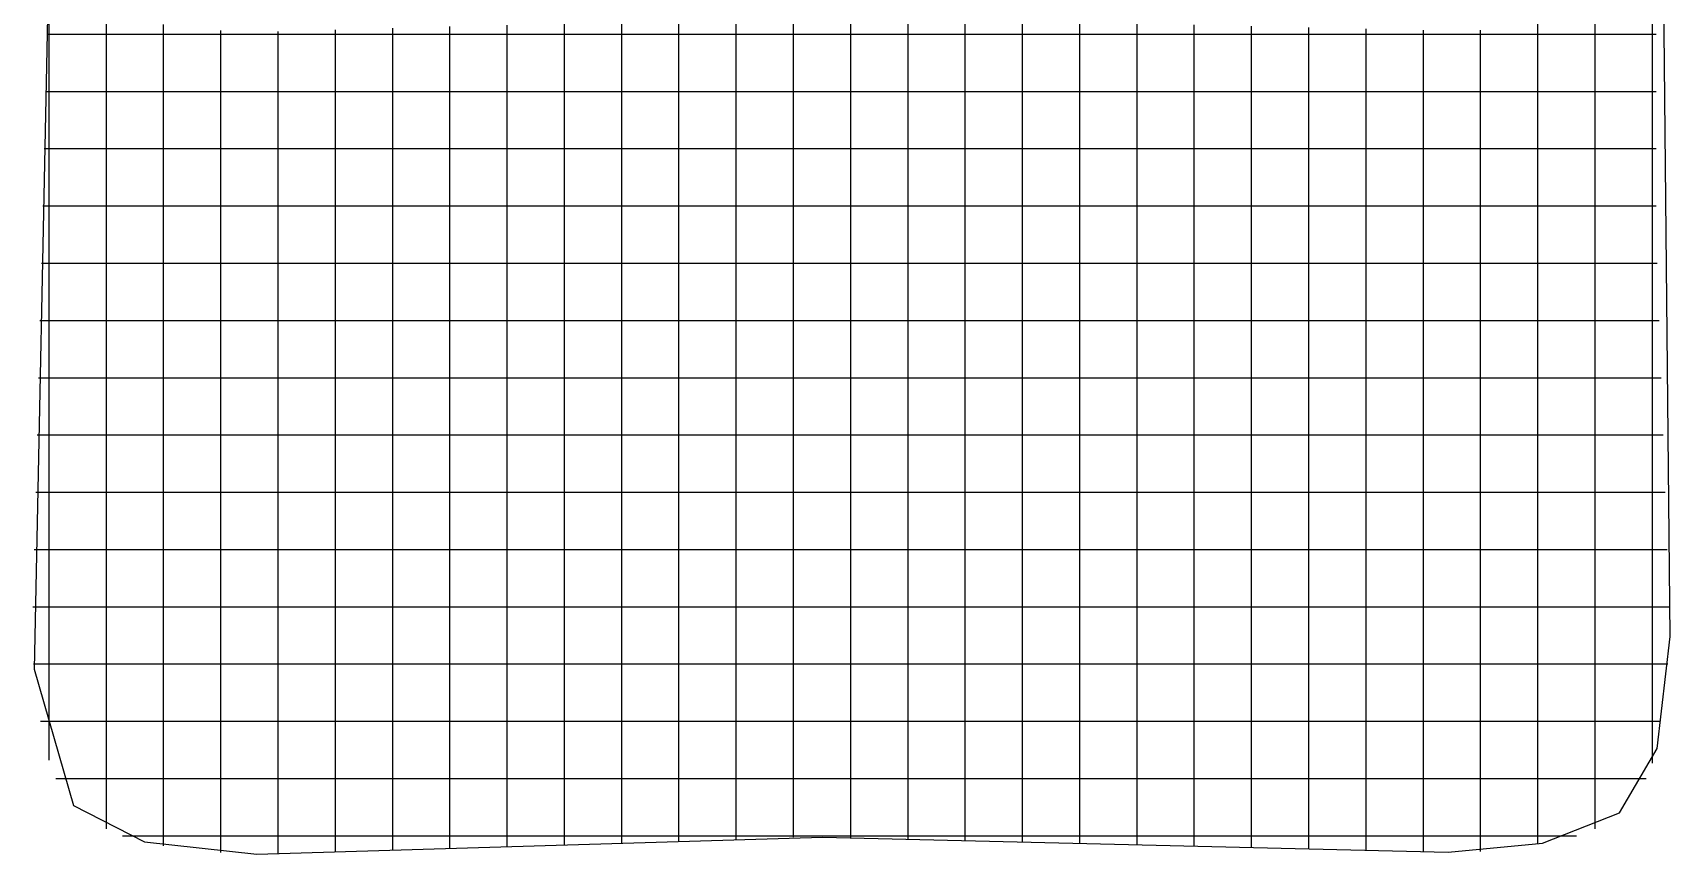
# Model space of a CAD drawing. Extents: x 0.4 to 14.7, y 0.4 to 14.8.
# Drawn here: x 0.45 to 14.75, y 0.43 to 7.6 of the extents above; entities that cross this region are included whole.
import ezdxf

# ---------------------------------------------------------------- set-up
doc = ezdxf.new("R2010")
doc.units = 0

msp = doc.modelspace()

# ---------------------------------------------------------------- linework, layer by layer
for p, q in [((14.748524, 2.331371), (14.624342, 14.634893)), ((14.748524, 2.331371), (14.624342, 14.634893)), ((0.592849, 7.023919), (0.592849, 8.441661)), ((14.592849, 6.954077), (14.592849, 8.372765)), ((0.581678, 7.884326), (0.461838, 2.047147)), ((0.581678, 7.884326), (0.461838, 2.047147)), ((1.092849, 6.3914), (1.092849, 7.809142)), ((6.592849, 6.310326), (6.592849, 7.729013)), ((7.092849, 6.325503), (7.092849, 7.743245)), ((7.592849, 6.321777), (7.592849, 7.739519)), ((8.092849, 6.310435), (8.092849, 7.728177)), ((14.092849, 6.396939), (14.092849, 7.814681)), ((0.576, 7.592238), (0.592452, 7.592238)), ((0.576, 7.592238), (0.592452, 7.592238)), ((0.592452, 7.592238), (1.679387, 7.592238)), ((1.592849, 6.258345), (1.592849, 7.676087)), ((1.679387, 7.592238), (1.7617, 7.592238)), ((1.7617, 7.592238), (2.045248, 7.592238)), ((2.045248, 7.592238), (2.061645, 7.592238)), ((2.061645, 7.592238), (3.479387, 7.592238)), ((2.092849, 6.206158), (2.092849, 7.624845)), ((2.592849, 6.197597), (2.592849, 7.615339)), ((3.092849, 6.211732), (3.092849, 7.629474)), ((3.479387, 7.592238), (3.5617, 7.592238)), ((3.5617, 7.592238), (3.845248, 7.592238)), ((3.592849, 6.225923), (3.592849, 7.643665)), ((3.845248, 7.592238), (3.861645, 7.592238)), ((3.861645, 7.592238), (5.279387, 7.592238)), ((4.092849, 6.239113), (4.092849, 7.6578)), ((4.592849, 6.253303), (4.592849, 7.671045)), ((5.092849, 6.267494), (5.092849, 7.685235)), ((5.279387, 7.592238), (5.3617, 7.592238)), ((5.3617, 7.592238), (5.645248, 7.592238)), ((5.592849, 6.281629), (5.592849, 7.699371)), ((5.645248, 7.592238), (5.661645, 7.592238)), ((5.661645, 7.592238), (7.079387, 7.592238)), ((6.092849, 6.296094), (6.092849, 7.713835)), ((7.079387, 7.592238), (7.1617, 7.592238)), ((7.1617, 7.592238), (7.445248, 7.592238)), ((7.445248, 7.592238), (7.461645, 7.592238)), ((7.461645, 7.592238), (8.879387, 7.592238)), ((8.592849, 6.299148), (8.592849, 7.71689)), ((8.879387, 7.592238), (8.9617, 7.592238)), ((8.9617, 7.592238), (9.245248, 7.592238)), ((9.092849, 6.287861), (9.092849, 7.705603)), ((9.245248, 7.592238), (9.261645, 7.592238)), ((9.261645, 7.592238), (10.679387, 7.592238)), ((9.592849, 6.276519), (9.592849, 7.694261)), ((10.092849, 6.265232), (10.092849, 7.682974)), ((10.592849, 6.253945), (10.592849, 7.671687)), ((10.679387, 7.592238), (10.7617, 7.592238)), ((10.7617, 7.592238), (11.045248, 7.592238)), ((11.045248, 7.592238), (11.061645, 7.592238)), ((11.061645, 7.592238), (12.479387, 7.592238)), ((11.092849, 6.242658), (11.092849, 7.6604)), ((11.592849, 6.231316), (11.592849, 7.649058)), ((12.092849, 6.220029), (12.092849, 7.637771)), ((12.479387, 7.592238), (12.5617, 7.592238)), ((12.5617, 7.592238), (12.845248, 7.592238)), ((12.592849, 6.208742), (12.592849, 7.626484)), ((12.845248, 7.592238), (12.861645, 7.592238)), ((12.861645, 7.592238), (14.279387, 7.592238)), ((13.092849, 6.208797), (13.092849, 7.626539)), ((13.592849, 6.273068), (13.592849, 7.69081)), ((14.279387, 7.592238), (14.342452, 7.592238)), ((14.342452, 7.592238), (14.626, 7.592238)), ((0.564, 7.092238), (0.580452, 7.092238)), ((0.564, 7.092238), (0.580452, 7.092238)), ((0.580452, 7.092238), (1.678729, 7.092238)), ((0.592849, 6.941661), (0.592849, 7.023919)), ((1.678729, 7.092238), (1.760987, 7.092238)), ((1.760987, 7.092238), (2.044535, 7.092238)), ((2.044535, 7.092238), (2.060987, 7.092238)), ((2.060987, 7.092238), (3.478729, 7.092238)), ((3.478729, 7.092238), (3.560987, 7.092238)), ((3.560987, 7.092238), (3.844535, 7.092238)), ((3.844535, 7.092238), (3.860987, 7.092238)), ((3.860987, 7.092238), (5.278729, 7.092238)), ((5.278729, 7.092238), (5.360987, 7.092238)), ((5.360987, 7.092238), (5.644535, 7.092238)), ((5.644535, 7.092238), (5.660987, 7.092238)), ((5.660987, 7.092238), (7.078729, 7.092238)), ((7.078729, 7.092238), (7.160987, 7.092238)), ((7.160987, 7.092238), (7.444535, 7.092238)), ((7.444535, 7.092238), (7.460987, 7.092238)), ((7.460987, 7.092238), (8.878729, 7.092238)), ((8.878729, 7.092238), (8.960987, 7.092238)), ((8.960987, 7.092238), (9.244535, 7.092238)), ((9.244535, 7.092238), (9.260987, 7.092238)), ((9.260987, 7.092238), (10.678729, 7.092238)), ((10.678729, 7.092238), (10.760987, 7.092238)), ((10.760987, 7.092238), (11.044535, 7.092238)), ((11.044535, 7.092238), (11.060987, 7.092238)), ((11.060987, 7.092238), (12.478729, 7.092238)), ((12.478729, 7.092238), (12.560987, 7.092238)), ((12.560987, 7.092238), (12.844535, 7.092238)), ((12.844535, 7.092238), (12.860987, 7.092238)), ((12.860987, 7.092238), (14.278729, 7.092238)), ((14.278729, 7.092238), (14.342452, 7.092238)), ((14.342452, 7.092238), (14.626, 7.092238)), ((0.592849, 6.658113), (0.592849, 6.941661)), ((14.592849, 6.937626), (14.592849, 6.954077)), ((14.592849, 6.655023), (14.592849, 6.937626)), ((0.551, 6.592238), (0.567452, 6.592238)), ((0.551, 6.592238), (0.567452, 6.592238)), ((0.567452, 6.592238), (1.678016, 6.592238)), ((0.592849, 6.641661), (0.592849, 6.658113)), ((0.592849, 5.223919), (0.592849, 6.641661)), ((1.678016, 6.592238), (1.760274, 6.592238)), ((1.760274, 6.592238), (2.043823, 6.592238)), ((2.043823, 6.592238), (2.060274, 6.592238)), ((2.060274, 6.592238), (3.478016, 6.592238)), ((3.478016, 6.592238), (3.560274, 6.592238)), ((3.560274, 6.592238), (3.843823, 6.592238)), ((3.843823, 6.592238), (3.860274, 6.592238)), ((3.860274, 6.592238), (5.278016, 6.592238)), ((5.278016, 6.592238), (5.360274, 6.592238)), ((5.360274, 6.592238), (5.643823, 6.592238)), ((5.643823, 6.592238), (5.660274, 6.592238)), ((5.660274, 6.592238), (7.078016, 6.592238)), ((7.078016, 6.592238), (7.160274, 6.592238)), ((7.160274, 6.592238), (7.443823, 6.592238)), ((7.443823, 6.592238), (7.460274, 6.592238)), ((7.460274, 6.592238), (8.878016, 6.592238)), ((8.878016, 6.592238), (8.960274, 6.592238)), ((8.960274, 6.592238), (9.243823, 6.592238)), ((9.243823, 6.592238), (9.260274, 6.592238)), ((9.260274, 6.592238), (10.678016, 6.592238)), ((10.678016, 6.592238), (10.760274, 6.592238)), ((10.760274, 6.592238), (11.043823, 6.592238)), ((11.043823, 6.592238), (11.060274, 6.592238)), ((11.060274, 6.592238), (12.478016, 6.592238)), ((12.478016, 6.592238), (12.560274, 6.592238)), ((12.560274, 6.592238), (12.843823, 6.592238)), ((12.843823, 6.592238), (12.860274, 6.592238)), ((12.860274, 6.592238), (14.278016, 6.592238)), ((14.278016, 6.592238), (14.342452, 6.592238)), ((14.342452, 6.592238), (14.626, 6.592238)), ((14.592849, 6.572765), (14.592849, 6.655023)), ((14.592849, 5.154077), (14.592849, 6.572765)), ((1.092849, 6.309142), (1.092849, 6.3914)), ((1.092849, 6.025594), (1.092849, 6.309142)), ((6.092849, 6.213835), (6.092849, 6.296094)), ((6.592849, 6.228068), (6.592849, 6.310326)), ((7.092849, 6.243245), (7.092849, 6.325503)), ((7.592849, 6.239465), (7.592849, 6.321777)), ((8.092849, 6.228177), (8.092849, 6.310435)), ((8.592849, 6.21689), (8.592849, 6.299148)), ((14.092849, 6.314681), (14.092849, 6.396939)), ((14.092849, 6.031132), (14.092849, 6.314681)), ((1.592849, 6.176087), (1.592849, 6.258345)), ((1.592849, 5.892539), (1.592849, 6.176087)), ((2.092849, 6.1239), (2.092849, 6.206158)), ((2.592849, 6.115284), (2.592849, 6.197597)), ((3.092849, 6.129474), (3.092849, 6.211732)), ((3.592849, 6.143665), (3.592849, 6.225923)), ((4.092849, 6.156855), (4.092849, 6.239113)), ((4.092849, 5.874252), (4.092849, 6.156855)), ((4.592849, 6.171045), (4.592849, 6.253303)), ((4.592849, 5.887497), (4.592849, 6.171045)), ((5.092849, 6.185235), (5.092849, 6.267494)), ((5.092849, 5.901687), (5.092849, 6.185235)), ((5.592849, 6.199371), (5.592849, 6.281629)), ((5.592849, 5.915823), (5.592849, 6.199371)), ((6.092849, 5.930287), (6.092849, 6.213835)), ((6.592849, 5.945465), (6.592849, 6.228068)), ((7.092849, 5.959697), (7.092849, 6.243245)), ((7.592849, 5.955916), (7.592849, 6.239465)), ((8.092849, 5.944629), (8.092849, 6.228177)), ((8.592849, 5.933342), (8.592849, 6.21689)), ((9.092849, 6.205603), (9.092849, 6.287861)), ((9.092849, 5.922055), (9.092849, 6.205603)), ((9.592849, 6.194261), (9.592849, 6.276519)), ((9.592849, 5.910713), (9.592849, 6.194261)), ((10.092849, 6.182974), (10.092849, 6.265232)), ((10.092849, 5.899426), (10.092849, 6.182974)), ((10.592849, 6.171687), (10.592849, 6.253945)), ((10.592849, 5.888139), (10.592849, 6.171687)), ((11.092849, 6.160345), (11.092849, 6.242658)), ((11.092849, 5.876797), (11.092849, 6.160345)), ((11.592849, 6.149058), (11.592849, 6.231316)), ((11.592849, 5.86551), (11.592849, 6.149058)), ((12.092849, 6.137771), (12.092849, 6.220029)), ((12.592849, 6.126484), (12.592849, 6.208742)), ((13.092849, 6.126484), (13.092849, 6.208797)), ((13.592849, 6.19081), (13.592849, 6.273068)), ((13.592849, 5.907261), (13.592849, 6.19081)), ((0.539, 6.092238), (0.555452, 6.092238)), ((0.539, 6.092238), (0.555452, 6.092238)), ((0.555452, 6.092238), (1.677358, 6.092238)), ((1.092849, 6.009142), (1.092849, 6.025594)), ((1.092849, 4.5914), (1.092849, 6.009142)), ((1.677358, 6.092238), (1.759616, 6.092238)), ((1.759616, 6.092238), (2.043165, 6.092238)), ((2.043165, 6.092238), (2.059616, 6.092238)), ((2.059616, 6.092238), (3.477358, 6.092238)), ((2.092849, 5.841297), (2.092849, 6.1239)), ((2.592849, 5.831735), (2.592849, 6.115284)), ((3.092849, 5.845926), (3.092849, 6.129474)), ((3.477358, 6.092238), (3.559616, 6.092238)), ((3.559616, 6.092238), (3.843165, 6.092238)), ((3.592849, 5.860116), (3.592849, 6.143665)), ((3.843165, 6.092238), (3.859616, 6.092238)), ((3.859616, 6.092238), (5.277358, 6.092238)), ((5.277358, 6.092238), (5.359616, 6.092238)), ((5.359616, 6.092238), (5.643165, 6.092238)), ((5.643165, 6.092238), (5.659616, 6.092238)), ((5.659616, 6.092238), (7.077358, 6.092238)), ((7.077358, 6.092238), (7.159616, 6.092238)), ((7.159616, 6.092238), (7.443165, 6.092238)), ((7.443165, 6.092238), (7.459616, 6.092238)), ((7.459616, 6.092238), (8.877358, 6.092238)), ((8.877358, 6.092238), (8.959616, 6.092238)), ((8.959616, 6.092238), (9.243165, 6.092238)), ((9.243165, 6.092238), (9.259616, 6.092238)), ((9.259616, 6.092238), (10.677358, 6.092238)), ((10.677358, 6.092238), (10.759616, 6.092238)), ((10.759616, 6.092238), (11.043165, 6.092238)), ((11.043165, 6.092238), (11.059616, 6.092238)), ((11.059616, 6.092238), (12.477358, 6.092238)), ((12.092849, 5.854223), (12.092849, 6.137771)), ((12.477358, 6.092238), (12.559616, 6.092238)), ((12.559616, 6.092238), (12.843165, 6.092238)), ((12.592849, 5.842935), (12.592849, 6.126484)), ((12.843165, 6.092238), (12.859616, 6.092238)), ((12.859616, 6.092238), (14.277358, 6.092238)), ((13.092849, 5.842935), (13.092849, 6.126484)), ((14.092849, 6.014681), (14.092849, 6.031132)), ((14.092849, 4.596939), (14.092849, 6.014681)), ((14.277358, 6.092238), (14.342452, 6.092238)), ((14.342452, 6.092238), (14.626, 6.092238)), ((1.592849, 5.876087), (1.592849, 5.892539)), ((1.592849, 4.458345), (1.592849, 5.876087)), ((4.092849, 5.8578), (4.092849, 5.874252)), ((4.592849, 5.871045), (4.592849, 5.887497)), ((4.592849, 4.453303), (4.592849, 5.871045)), ((5.092849, 5.885235), (5.092849, 5.901687)), ((5.092849, 4.467494), (5.092849, 5.885235)), ((5.592849, 5.899371), (5.592849, 5.915823)), ((5.592849, 4.481629), (5.592849, 5.899371)), ((6.092849, 5.913835), (6.092849, 5.930287)), ((6.092849, 4.496094), (6.092849, 5.913835)), ((6.592849, 5.929013), (6.592849, 5.945465)), ((6.592849, 4.510326), (6.592849, 5.929013)), ((7.092849, 5.943245), (7.092849, 5.959697)), ((7.092849, 4.525503), (7.092849, 5.943245)), ((7.592849, 5.939519), (7.592849, 5.955916)), ((7.592849, 4.521777), (7.592849, 5.939519)), ((8.092849, 5.928177), (8.092849, 5.944629)), ((8.092849, 4.510435), (8.092849, 5.928177)), ((8.592849, 5.91689), (8.592849, 5.933342)), ((8.592849, 4.499148), (8.592849, 5.91689)), ((9.092849, 5.905603), (9.092849, 5.922055)), ((9.092849, 4.487861), (9.092849, 5.905603)), ((9.592849, 5.894261), (9.592849, 5.910713)), ((9.592849, 4.476519), (9.592849, 5.894261)), ((10.092849, 5.882974), (10.092849, 5.899426)), ((10.092849, 4.465232), (10.092849, 5.882974)), ((10.592849, 5.871687), (10.592849, 5.888139)), ((10.592849, 4.453945), (10.592849, 5.871687)), ((11.092849, 5.8604), (11.092849, 5.876797)), ((11.592849, 5.849058), (11.592849, 5.86551)), ((13.592849, 5.89081), (13.592849, 5.907261)), ((13.592849, 4.473068), (13.592849, 5.89081)), ((2.092849, 5.824845), (2.092849, 5.841297)), ((2.092849, 4.406158), (2.092849, 5.824845)), ((2.592849, 5.815339), (2.592849, 5.831735)), ((2.592849, 4.397597), (2.592849, 5.815339)), ((3.092849, 5.829474), (3.092849, 5.845926)), ((3.092849, 4.411732), (3.092849, 5.829474)), ((3.592849, 5.843665), (3.592849, 5.860116)), ((3.592849, 4.425923), (3.592849, 5.843665)), ((4.092849, 4.439113), (4.092849, 5.8578)), ((11.092849, 4.442658), (11.092849, 5.8604)), ((11.592849, 4.431316), (11.592849, 5.849058)), ((12.092849, 5.837771), (12.092849, 5.854223)), ((12.092849, 4.420029), (12.092849, 5.837771)), ((12.592849, 5.826484), (12.592849, 5.842935)), ((12.592849, 4.408742), (12.592849, 5.826484)), ((13.092849, 5.826539), (13.092849, 5.842935)), ((13.092849, 4.408797), (13.092849, 5.826539)), ((0.526, 5.592238), (0.542452, 5.592238)), ((0.526, 5.592238), (0.542452, 5.592238)), ((0.542452, 5.592238), (1.684206, 5.592238)), ((1.684206, 5.592238), (1.766465, 5.592238)), ((1.766465, 5.592238), (2.050013, 5.592238)), ((2.050013, 5.592238), (2.066465, 5.592238)), ((2.066465, 5.592238), (3.484206, 5.592238)), ((3.484206, 5.592238), (3.566465, 5.592238)), ((3.566465, 5.592238), (3.850013, 5.592238)), ((3.850013, 5.592238), (3.866465, 5.592238)), ((3.866465, 5.592238), (5.284206, 5.592238)), ((5.284206, 5.592238), (5.366465, 5.592238)), ((5.366465, 5.592238), (5.650013, 5.592238)), ((5.650013, 5.592238), (5.666465, 5.592238)), ((5.666465, 5.592238), (7.084206, 5.592238)), ((7.084206, 5.592238), (7.166465, 5.592238)), ((7.166465, 5.592238), (7.450013, 5.592238)), ((7.450013, 5.592238), (7.466465, 5.592238)), ((7.466465, 5.592238), (8.884206, 5.592238)), ((8.884206, 5.592238), (8.966465, 5.592238)), ((8.966465, 5.592238), (9.250013, 5.592238)), ((9.250013, 5.592238), (9.266465, 5.592238)), ((9.266465, 5.592238), (10.684206, 5.592238)), ((10.684206, 5.592238), (10.766465, 5.592238)), ((10.766465, 5.592238), (11.050013, 5.592238)), ((11.050013, 5.592238), (11.066465, 5.592238)), ((11.066465, 5.592238), (12.484206, 5.592238)), ((12.484206, 5.592238), (12.566465, 5.592238)), ((12.566465, 5.592238), (12.850013, 5.592238)), ((12.850013, 5.592238), (12.866465, 5.592238)), ((12.866465, 5.592238), (14.284206, 5.592238)), ((14.284206, 5.592238), (14.350452, 5.592238)), ((14.350452, 5.592238), (14.634, 5.592238)), ((0.592849, 5.141661), (0.592849, 5.223919)), ((14.592849, 5.137626), (14.592849, 5.154077)), ((0.513, 5.092238), (0.529452, 5.092238)), ((0.513, 5.092238), (0.529452, 5.092238)), ((0.529452, 5.092238), (1.699561, 5.092238)), ((0.592849, 4.858113), (0.592849, 5.141661)), ((1.699561, 5.092238), (1.781874, 5.092238)), ((1.781874, 5.092238), (2.065423, 5.092238)), ((2.065423, 5.092238), (2.081819, 5.092238)), ((2.081819, 5.092238), (3.499561, 5.092238)), ((3.499561, 5.092238), (3.581874, 5.092238)), ((3.581874, 5.092238), (3.865423, 5.092238)), ((3.865423, 5.092238), (3.881819, 5.092238)), ((3.881819, 5.092238), (5.299561, 5.092238)), ((5.299561, 5.092238), (5.381874, 5.092238)), ((5.381874, 5.092238), (5.665423, 5.092238)), ((5.665423, 5.092238), (5.681819, 5.092238)), ((5.681819, 5.092238), (7.099561, 5.092238)), ((7.099561, 5.092238), (7.181874, 5.092238)), ((7.181874, 5.092238), (7.465423, 5.092238)), ((7.465423, 5.092238), (7.481819, 5.092238)), ((7.481819, 5.092238), (8.899561, 5.092238)), ((8.899561, 5.092238), (8.981874, 5.092238)), ((8.981874, 5.092238), (9.265423, 5.092238)), ((9.265423, 5.092238), (9.281819, 5.092238)), ((9.281819, 5.092238), (10.699561, 5.092238)), ((10.699561, 5.092238), (10.781874, 5.092238)), ((10.781874, 5.092238), (11.065423, 5.092238)), ((11.065423, 5.092238), (11.081819, 5.092238)), ((11.081819, 5.092238), (12.499561, 5.092238)), ((12.499561, 5.092238), (12.581874, 5.092238)), ((12.581874, 5.092238), (12.865423, 5.092238)), ((12.865423, 5.092238), (12.881819, 5.092238)), ((12.881819, 5.092238), (14.299561, 5.092238)), ((14.299561, 5.092238), (14.367452, 5.092238)), ((14.367452, 5.092238), (14.651, 5.092238)), ((14.592849, 4.855023), (14.592849, 5.137626)), ((0.592849, 4.841661), (0.592849, 4.858113)), ((0.592849, 3.423919), (0.592849, 4.841661)), ((14.592849, 4.772765), (14.592849, 4.855023)), ((14.592849, 3.354077), (14.592849, 4.772765)), ((0.501, 4.592238), (0.517452, 4.592238)), ((0.501, 4.592238), (0.517452, 4.592238)), ((0.517452, 4.592238), (1.715916, 4.592238)), ((1.092849, 4.509142), (1.092849, 4.5914)), ((1.715916, 4.592238), (1.798174, 4.592238)), ((1.798174, 4.592238), (2.081723, 4.592238)), ((2.081723, 4.592238), (2.098174, 4.592238)), ((2.098174, 4.592238), (3.515916, 4.592238)), ((3.515916, 4.592238), (3.598174, 4.592238)), ((3.598174, 4.592238), (3.881723, 4.592238)), ((3.881723, 4.592238), (3.898174, 4.592238)), ((3.898174, 4.592238), (5.315916, 4.592238)), ((5.315916, 4.592238), (5.398174, 4.592238)), ((5.398174, 4.592238), (5.681723, 4.592238)), ((5.681723, 4.592238), (5.698174, 4.592238)), ((5.698174, 4.592238), (7.115916, 4.592238)), ((7.115916, 4.592238), (7.198174, 4.592238)), ((7.198174, 4.592238), (7.481723, 4.592238)), ((7.481723, 4.592238), (7.498174, 4.592238)), ((7.498174, 4.592238), (8.915916, 4.592238)), ((8.915916, 4.592238), (8.998174, 4.592238)), ((8.998174, 4.592238), (9.281723, 4.592238)), ((9.281723, 4.592238), (9.298174, 4.592238)), ((9.298174, 4.592238), (10.715916, 4.592238)), ((10.715916, 4.592238), (10.798174, 4.592238)), ((10.798174, 4.592238), (11.081723, 4.592238)), ((11.081723, 4.592238), (11.098174, 4.592238)), ((11.098174, 4.592238), (12.515916, 4.592238)), ((12.515916, 4.592238), (12.598174, 4.592238)), ((12.598174, 4.592238), (12.881723, 4.592238)), ((12.881723, 4.592238), (12.898174, 4.592238)), ((12.898174, 4.592238), (14.315916, 4.592238)), ((14.092849, 4.514681), (14.092849, 4.596939)), ((14.315916, 4.592238), (14.385452, 4.592238)), ((14.385452, 4.592238), (14.669, 4.592238)), ((1.092849, 4.225594), (1.092849, 4.509142)), ((1.592849, 4.376087), (1.592849, 4.458345)), ((4.092849, 4.356855), (4.092849, 4.439113)), ((4.592849, 4.371045), (4.592849, 4.453303)), ((5.092849, 4.385235), (5.092849, 4.467494)), ((5.592849, 4.399371), (5.592849, 4.481629)), ((6.092849, 4.413835), (6.092849, 4.496094)), ((6.592849, 4.428068), (6.592849, 4.510326)), ((7.092849, 4.443245), (7.092849, 4.525503)), ((7.092849, 4.159697), (7.092849, 4.443245)), ((7.592849, 4.439465), (7.592849, 4.521777)), ((7.592849, 4.155916), (7.592849, 4.439465)), ((8.092849, 4.428177), (8.092849, 4.510435)), ((8.592849, 4.41689), (8.592849, 4.499148)), ((9.092849, 4.405603), (9.092849, 4.487861)), ((9.592849, 4.394261), (9.592849, 4.476519)), ((10.092849, 4.382974), (10.092849, 4.465232)), ((10.592849, 4.371687), (10.592849, 4.453945)), ((11.092849, 4.360345), (11.092849, 4.442658)), ((13.592849, 4.39081), (13.592849, 4.473068)), ((14.092849, 4.231132), (14.092849, 4.514681)), ((1.592849, 4.092539), (1.592849, 4.376087)), ((2.092849, 4.3239), (2.092849, 4.406158)), ((2.092849, 4.041297), (2.092849, 4.3239)), ((2.592849, 4.315284), (2.592849, 4.397597)), ((2.592849, 4.031735), (2.592849, 4.315284)), ((3.092849, 4.329474), (3.092849, 4.411732)), ((3.092849, 4.045926), (3.092849, 4.329474)), ((3.592849, 4.343665), (3.592849, 4.425923)), ((3.592849, 4.060116), (3.592849, 4.343665)), ((4.092849, 4.074252), (4.092849, 4.356855)), ((4.592849, 4.087497), (4.592849, 4.371045)), ((5.092849, 4.101687), (5.092849, 4.385235)), ((5.592849, 4.115823), (5.592849, 4.399371)), ((6.092849, 4.130287), (6.092849, 4.413835)), ((6.592849, 4.145465), (6.592849, 4.428068)), ((8.092849, 4.144629), (8.092849, 4.428177)), ((8.592849, 4.133342), (8.592849, 4.41689)), ((9.092849, 4.122055), (9.092849, 4.405603)), ((9.592849, 4.110713), (9.592849, 4.394261)), ((10.092849, 4.099426), (10.092849, 4.382974)), ((10.592849, 4.088139), (10.592849, 4.371687)), ((11.092849, 4.076797), (11.092849, 4.360345)), ((11.592849, 4.349058), (11.592849, 4.431316)), ((11.592849, 4.06551), (11.592849, 4.349058)), ((12.092849, 4.337771), (12.092849, 4.420029)), ((12.092849, 4.054223), (12.092849, 4.337771)), ((12.592849, 4.326484), (12.592849, 4.408742)), ((12.592849, 4.042935), (12.592849, 4.326484)), ((13.092849, 4.326484), (13.092849, 4.408797)), ((13.092849, 4.042935), (13.092849, 4.326484)), ((13.592849, 4.107261), (13.592849, 4.39081)), ((1.092849, 4.209142), (1.092849, 4.225594)), ((1.092849, 2.7914), (1.092849, 4.209142)), ((7.092849, 4.143245), (7.092849, 4.159697)), ((7.592849, 4.139519), (7.592849, 4.155916)), ((14.092849, 4.214681), (14.092849, 4.231132)), ((14.092849, 2.796939), (14.092849, 4.214681)), ((0.488, 4.092238), (0.504452, 4.092238)), ((0.488, 4.092238), (0.504452, 4.092238)), ((0.504452, 4.092238), (1.732216, 4.092238)), ((1.592849, 4.076087), (1.592849, 4.092539)), ((1.592849, 2.658345), (1.592849, 4.076087)), ((1.732216, 4.092238), (1.814474, 4.092238)), ((1.814474, 4.092238), (2.097077, 4.092238)), ((2.092849, 4.024845), (2.092849, 4.041297)), ((2.092849, 2.606158), (2.092849, 4.024845)), ((2.097077, 4.092238), (2.113529, 4.092238)), ((2.113529, 4.092238), (3.532216, 4.092238)), ((2.592849, 4.015339), (2.592849, 4.031735)), ((2.592849, 2.597597), (2.592849, 4.015339)), ((3.092849, 4.029474), (3.092849, 4.045926)), ((3.092849, 2.611732), (3.092849, 4.029474)), ((3.532216, 4.092238), (3.614474, 4.092238)), ((3.592849, 4.043665), (3.592849, 4.060116)), ((3.592849, 2.625923), (3.592849, 4.043665)), ((3.614474, 4.092238), (3.897077, 4.092238)), ((3.897077, 4.092238), (3.913529, 4.092238)), ((3.913529, 4.092238), (5.332216, 4.092238)), ((4.092849, 4.0578), (4.092849, 4.074252)), ((4.092849, 2.639113), (4.092849, 4.0578)), ((4.592849, 4.071045), (4.592849, 4.087497)), ((4.592849, 2.653303), (4.592849, 4.071045)), ((5.092849, 4.085235), (5.092849, 4.101687)), ((5.092849, 2.667494), (5.092849, 4.085235)), ((5.332216, 4.092238), (5.414474, 4.092238)), ((5.414474, 4.092238), (5.697077, 4.092238)), ((5.592849, 4.099371), (5.592849, 4.115823)), ((5.592849, 2.681629), (5.592849, 4.099371)), ((5.697077, 4.092238), (5.713529, 4.092238)), ((5.713529, 4.092238), (7.132216, 4.092238)), ((6.092849, 4.113835), (6.092849, 4.130287)), ((6.092849, 2.696094), (6.092849, 4.113835)), ((6.592849, 4.129013), (6.592849, 4.145465)), ((6.592849, 2.710326), (6.592849, 4.129013)), ((7.092849, 2.725503), (7.092849, 4.143245)), ((7.132216, 4.092238), (7.214474, 4.092238)), ((7.214474, 4.092238), (7.497077, 4.092238)), ((7.497077, 4.092238), (7.513529, 4.092238)), ((7.513529, 4.092238), (8.932216, 4.092238)), ((7.592849, 2.721777), (7.592849, 4.139519)), ((8.092849, 4.128177), (8.092849, 4.144629)), ((8.092849, 2.710435), (8.092849, 4.128177)), ((8.592849, 4.11689), (8.592849, 4.133342)), ((8.592849, 2.699148), (8.592849, 4.11689)), ((8.932216, 4.092238), (9.014474, 4.092238)), ((9.014474, 4.092238), (9.297077, 4.092238)), ((9.092849, 4.105603), (9.092849, 4.122055)), ((9.092849, 2.687861), (9.092849, 4.105603)), ((9.297077, 4.092238), (9.313529, 4.092238)), ((9.313529, 4.092238), (10.732216, 4.092238)), ((9.592849, 4.094261), (9.592849, 4.110713)), ((9.592849, 2.676519), (9.592849, 4.094261)), ((10.092849, 4.082974), (10.092849, 4.099426)), ((10.092849, 2.665232), (10.092849, 4.082974)), ((10.592849, 4.071687), (10.592849, 4.088139)), ((10.592849, 2.653945), (10.592849, 4.071687)), ((10.732216, 4.092238), (10.814474, 4.092238)), ((10.814474, 4.092238), (11.097077, 4.092238)), ((11.092849, 4.0604), (11.092849, 4.076797)), ((11.092849, 2.642658), (11.092849, 4.0604)), ((11.097077, 4.092238), (11.113529, 4.092238)), ((11.113529, 4.092238), (12.532216, 4.092238)), ((11.592849, 4.049058), (11.592849, 4.06551)), ((11.592849, 2.631316), (11.592849, 4.049058)), ((12.092849, 4.037771), (12.092849, 4.054223)), ((12.092849, 2.620029), (12.092849, 4.037771)), ((12.532216, 4.092238), (12.614474, 4.092238)), ((12.592849, 4.026484), (12.592849, 4.042935)), ((12.592849, 2.608742), (12.592849, 4.026484)), ((12.614474, 4.092238), (12.897077, 4.092238)), ((12.897077, 4.092238), (12.913529, 4.092238)), ((12.913529, 4.092238), (14.332216, 4.092238)), ((13.092849, 4.026539), (13.092849, 4.042935)), ((13.092849, 2.608797), (13.092849, 4.026539)), ((13.592849, 4.09081), (13.592849, 4.107261)), ((13.592849, 2.673068), (13.592849, 4.09081)), ((14.332216, 4.092238), (14.403452, 4.092238)), ((14.403452, 4.092238), (14.687, 4.092238)), ((0.476, 3.592238), (0.492452, 3.592238)), ((0.476, 3.592238), (0.492452, 3.592238)), ((0.492452, 3.592238), (1.747626, 3.592238)), ((1.747626, 3.592238), (1.829884, 3.592238)), ((1.829884, 3.592238), (2.113432, 3.592238)), ((2.113432, 3.592238), (2.129884, 3.592238)), ((2.129884, 3.592238), (3.547626, 3.592238)), ((3.547626, 3.592238), (3.629884, 3.592238)), ((3.629884, 3.592238), (3.913432, 3.592238)), ((3.913432, 3.592238), (3.929884, 3.592238)), ((3.929884, 3.592238), (5.347626, 3.592238)), ((5.347626, 3.592238), (5.429884, 3.592238)), ((5.429884, 3.592238), (5.713432, 3.592238)), ((5.713432, 3.592238), (5.729884, 3.592238)), ((5.729884, 3.592238), (7.147626, 3.592238)), ((7.147626, 3.592238), (7.229884, 3.592238)), ((7.229884, 3.592238), (7.513432, 3.592238)), ((7.513432, 3.592238), (7.529884, 3.592238)), ((7.529884, 3.592238), (8.947626, 3.592238)), ((8.947626, 3.592238), (9.029884, 3.592238)), ((9.029884, 3.592238), (9.313432, 3.592238)), ((9.313432, 3.592238), (9.329884, 3.592238)), ((9.329884, 3.592238), (10.747626, 3.592238)), ((10.747626, 3.592238), (10.829884, 3.592238)), ((10.829884, 3.592238), (11.113432, 3.592238)), ((11.113432, 3.592238), (11.129884, 3.592238)), ((11.129884, 3.592238), (12.547626, 3.592238)), ((12.547626, 3.592238), (12.629884, 3.592238)), ((12.629884, 3.592238), (12.913432, 3.592238)), ((12.913432, 3.592238), (12.929884, 3.592238)), ((12.929884, 3.592238), (14.347626, 3.592238)), ((14.347626, 3.592238), (14.420452, 3.592238)), ((14.420452, 3.592238), (14.704, 3.592238)), ((0.592849, 3.341661), (0.592849, 3.423919)), ((0.592849, 3.058113), (0.592849, 3.341661)), ((14.592849, 3.337626), (14.592849, 3.354077)), ((14.592849, 3.055023), (14.592849, 3.337626)), ((0.463, 3.092238), (0.479452, 3.092238)), ((0.463, 3.092238), (0.479452, 3.092238)), ((0.479452, 3.092238), (1.763926, 3.092238)), ((0.592849, 3.041661), (0.592849, 3.058113)), ((0.592849, 1.623919), (0.592849, 3.041661)), ((1.763926, 3.092238), (1.846184, 3.092238)), ((1.846184, 3.092238), (2.129732, 3.092238)), ((2.129732, 3.092238), (2.146184, 3.092238)), ((2.146184, 3.092238), (3.563926, 3.092238)), ((3.563926, 3.092238), (3.646184, 3.092238)), ((3.646184, 3.092238), (3.929732, 3.092238)), ((3.929732, 3.092238), (3.946184, 3.092238)), ((3.946184, 3.092238), (5.363926, 3.092238)), ((5.363926, 3.092238), (5.446184, 3.092238)), ((5.446184, 3.092238), (5.729732, 3.092238)), ((5.729732, 3.092238), (5.746184, 3.092238)), ((5.746184, 3.092238), (7.163926, 3.092238)), ((7.163926, 3.092238), (7.246184, 3.092238)), ((7.246184, 3.092238), (7.529732, 3.092238)), ((7.529732, 3.092238), (7.546184, 3.092238)), ((7.546184, 3.092238), (8.963926, 3.092238)), ((8.963926, 3.092238), (9.046184, 3.092238)), ((9.046184, 3.092238), (9.329732, 3.092238)), ((9.329732, 3.092238), (9.346184, 3.092238)), ((9.346184, 3.092238), (10.763926, 3.092238)), ((10.763926, 3.092238), (10.846184, 3.092238)), ((10.846184, 3.092238), (11.129732, 3.092238)), ((11.129732, 3.092238), (11.146184, 3.092238)), ((11.146184, 3.092238), (12.563926, 3.092238)), ((12.563926, 3.092238), (12.646184, 3.092238)), ((12.646184, 3.092238), (12.929732, 3.092238)), ((12.929732, 3.092238), (12.946184, 3.092238)), ((12.946184, 3.092238), (14.363926, 3.092238)), ((14.363926, 3.092238), (14.438452, 3.092238)), ((14.438452, 3.092238), (14.722, 3.092238)), ((14.592849, 2.972765), (14.592849, 3.055023)), ((14.592849, 1.554077), (14.592849, 2.972765)), ((1.092849, 2.709142), (1.092849, 2.7914)), ((7.092849, 2.643245), (7.092849, 2.725503)), ((7.592849, 2.639465), (7.592849, 2.721777)), ((14.092849, 2.714681), (14.092849, 2.796939)), ((0.45, 2.592238), (0.466452, 2.592238)), ((0.45, 2.592238), (0.466452, 2.592238)), ((0.466452, 2.592238), (1.779281, 2.592238)), ((1.092849, 2.425594), (1.092849, 2.709142)), ((1.592849, 2.576087), (1.592849, 2.658345)), ((1.592849, 2.292539), (1.592849, 2.576087)), ((1.779281, 2.592238), (1.861594, 2.592238)), ((1.861594, 2.592238), (2.145142, 2.592238)), ((2.092849, 2.5239), (2.092849, 2.606158)), ((2.145142, 2.592238), (2.161539, 2.592238)), ((2.161539, 2.592238), (3.579281, 2.592238)), ((2.592849, 2.515284), (2.592849, 2.597597)), ((3.092849, 2.529474), (3.092849, 2.611732)), ((3.579281, 2.592238), (3.661594, 2.592238)), ((3.592849, 2.543665), (3.592849, 2.625923)), ((3.661594, 2.592238), (3.945142, 2.592238)), ((3.945142, 2.592238), (3.961539, 2.592238)), ((3.961539, 2.592238), (5.379281, 2.592238)), ((4.092849, 2.556855), (4.092849, 2.639113)), ((4.592849, 2.571045), (4.592849, 2.653303)), ((5.092849, 2.585235), (5.092849, 2.667494)), ((5.092849, 2.301687), (5.092849, 2.585235)), ((5.379281, 2.592238), (5.461594, 2.592238)), ((5.461594, 2.592238), (5.745142, 2.592238)), ((5.592849, 2.599371), (5.592849, 2.681629)), ((5.592849, 2.315823), (5.592849, 2.599371)), ((5.745142, 2.592238), (5.761539, 2.592238)), ((5.761539, 2.592238), (7.179281, 2.592238)), ((6.092849, 2.613835), (6.092849, 2.696094)), ((6.092849, 2.330287), (6.092849, 2.613835)), ((6.592849, 2.628068), (6.592849, 2.710326)), ((6.592849, 2.345465), (6.592849, 2.628068)), ((7.092849, 2.359697), (7.092849, 2.643245)), ((7.179281, 2.592238), (7.261594, 2.592238)), ((7.261594, 2.592238), (7.545142, 2.592238)), ((7.545142, 2.592238), (7.561539, 2.592238)), ((7.561539, 2.592238), (8.979281, 2.592238)), ((7.592849, 2.355916), (7.592849, 2.639465)), ((8.092849, 2.628177), (8.092849, 2.710435)), ((8.092849, 2.344629), (8.092849, 2.628177)), ((8.592849, 2.61689), (8.592849, 2.699148)), ((8.592849, 2.333342), (8.592849, 2.61689)), ((8.979281, 2.592238), (9.061594, 2.592238)), ((9.061594, 2.592238), (9.345142, 2.592238)), ((9.092849, 2.605603), (9.092849, 2.687861)), ((9.092849, 2.322055), (9.092849, 2.605603)), ((9.345142, 2.592238), (9.361539, 2.592238)), ((9.361539, 2.592238), (10.779281, 2.592238)), ((9.592849, 2.594261), (9.592849, 2.676519)), ((9.592849, 2.310713), (9.592849, 2.594261)), ((10.092849, 2.582974), (10.092849, 2.665232)), ((10.092849, 2.299426), (10.092849, 2.582974)), ((10.592849, 2.571687), (10.592849, 2.653945)), ((10.779281, 2.592238), (10.861594, 2.592238)), ((10.861594, 2.592238), (11.145142, 2.592238)), ((11.092849, 2.560345), (11.092849, 2.642658)), ((11.145142, 2.592238), (11.161539, 2.592238)), ((11.161539, 2.592238), (12.579281, 2.592238)), ((11.592849, 2.549058), (11.592849, 2.631316)), ((12.092849, 2.537771), (12.092849, 2.620029)), ((12.579281, 2.592238), (12.661594, 2.592238)), ((12.592849, 2.526484), (12.592849, 2.608742)), ((12.661594, 2.592238), (12.945142, 2.592238)), ((12.945142, 2.592238), (12.961539, 2.592238)), ((12.961539, 2.592238), (14.379281, 2.592238)), ((13.092849, 2.526484), (13.092849, 2.608797)), ((13.592849, 2.59081), (13.592849, 2.673068)), ((13.592849, 2.307261), (13.592849, 2.59081)), ((14.092849, 2.431132), (14.092849, 2.714681)), ((14.379281, 2.592238), (14.455452, 2.592238)), ((14.455452, 2.592238), (14.739, 2.592238)), ((2.092849, 2.241297), (2.092849, 2.5239)), ((2.592849, 2.231735), (2.592849, 2.515284)), ((3.092849, 2.245926), (3.092849, 2.529474)), ((3.592849, 2.260116), (3.592849, 2.543665)), ((4.092849, 2.274252), (4.092849, 2.556855)), ((4.592849, 2.287497), (4.592849, 2.571045)), ((10.592849, 2.288139), (10.592849, 2.571687)), ((11.092849, 2.276797), (11.092849, 2.560345)), ((11.592849, 2.26551), (11.592849, 2.549058)), ((12.092849, 2.254223), (12.092849, 2.537771)), ((12.592849, 2.242935), (12.592849, 2.526484)), ((13.092849, 2.242935), (13.092849, 2.526484)), ((14.092849, 2.414681), (14.092849, 2.431132)), ((1.092849, 2.409142), (1.092849, 2.425594)), ((1.092849, 0.9914), (1.092849, 2.409142)), ((1.592849, 2.276087), (1.592849, 2.292539)), ((5.092849, 2.285235), (5.092849, 2.301687)), ((5.592849, 2.299371), (5.592849, 2.315823)), ((5.592849, 0.881629), (5.592849, 2.299371)), ((6.092849, 2.313835), (6.092849, 2.330287)), ((6.092849, 0.896094), (6.092849, 2.313835)), ((6.592849, 2.329013), (6.592849, 2.345465)), ((6.592849, 0.910326), (6.592849, 2.329013)), ((7.092849, 2.343245), (7.092849, 2.359697)), ((7.092849, 0.925503), (7.092849, 2.343245)), ((7.592849, 2.339519), (7.592849, 2.355916)), ((7.592849, 0.921777), (7.592849, 2.339519)), ((8.092849, 2.328177), (8.092849, 2.344629)), ((8.092849, 0.910435), (8.092849, 2.328177)), ((8.592849, 2.31689), (8.592849, 2.333342)), ((8.592849, 0.899148), (8.592849, 2.31689)), ((9.092849, 2.305603), (9.092849, 2.322055)), ((9.092849, 0.887861), (9.092849, 2.305603)), ((9.592849, 2.294261), (9.592849, 2.310713)), ((9.592849, 0.876519), (9.592849, 2.294261)), ((10.092849, 2.282974), (10.092849, 2.299426)), ((10.592849, 2.271687), (10.592849, 2.288139)), ((13.592849, 2.29081), (13.592849, 2.307261)), ((13.592849, 0.873068), (13.592849, 2.29081)), ((14.092849, 0.996939), (14.092849, 2.414681)), ((14.633926, 1.354742), (14.748524, 2.331371)), ((14.633926, 1.354742), (14.748524, 2.331371)), ((1.592849, 0.858345), (1.592849, 2.276087)), ((2.092849, 2.224845), (2.092849, 2.241297)), ((2.092849, 0.806158), (2.092849, 2.224845)), ((2.592849, 2.215339), (2.592849, 2.231735)), ((2.592849, 0.797597), (2.592849, 2.215339)), ((3.092849, 2.229474), (3.092849, 2.245926)), ((3.092849, 0.811732), (3.092849, 2.229474)), ((3.592849, 2.243665), (3.592849, 2.260116)), ((3.592849, 0.825923), (3.592849, 2.243665)), ((4.092849, 2.2578), (4.092849, 2.274252)), ((4.092849, 0.839113), (4.092849, 2.2578)), ((4.592849, 2.271045), (4.592849, 2.287497)), ((4.592849, 0.853303), (4.592849, 2.271045)), ((5.092849, 0.867494), (5.092849, 2.285235)), ((10.092849, 0.865232), (10.092849, 2.282974)), ((10.592849, 0.853945), (10.592849, 2.271687)), ((11.092849, 2.2604), (11.092849, 2.276797)), ((11.092849, 0.842658), (11.092849, 2.2604)), ((11.592849, 2.249058), (11.592849, 2.26551)), ((11.592849, 0.831316), (11.592849, 2.249058)), ((12.092849, 2.237771), (12.092849, 2.254223)), ((12.092849, 0.820029), (12.092849, 2.237771)), ((12.592849, 2.226484), (12.592849, 2.242935)), ((12.592849, 0.808742), (12.592849, 2.226484)), ((13.092849, 2.226539), (13.092849, 2.242935)), ((13.092849, 0.808797), (13.092849, 2.226539)), ((0.456, 2.092238), (0.472452, 2.092238)), ((0.456, 2.092238), (0.472452, 2.092238)), ((0.461838, 2.047147), (0.806799, 0.85731)), ((0.461838, 2.047147), (0.806799, 0.85731)), ((0.472452, 2.092238), (1.769213, 2.092238)), ((1.769213, 2.092238), (1.851471, 2.092238)), ((1.851471, 2.092238), (2.135019, 2.092238)), ((2.135019, 2.092238), (2.151471, 2.092238)), ((2.151471, 2.092238), (3.569213, 2.092238)), ((3.569213, 2.092238), (3.651471, 2.092238)), ((3.651471, 2.092238), (3.935019, 2.092238)), ((3.935019, 2.092238), (3.951471, 2.092238)), ((3.951471, 2.092238), (5.369213, 2.092238)), ((5.369213, 2.092238), (5.451471, 2.092238)), ((5.451471, 2.092238), (5.735019, 2.092238)), ((5.735019, 2.092238), (5.751471, 2.092238)), ((5.751471, 2.092238), (7.169213, 2.092238)), ((7.169213, 2.092238), (7.251471, 2.092238)), ((7.251471, 2.092238), (7.535019, 2.092238)), ((7.535019, 2.092238), (7.551471, 2.092238)), ((7.551471, 2.092238), (8.969213, 2.092238)), ((8.969213, 2.092238), (9.051471, 2.092238)), ((9.051471, 2.092238), (9.335019, 2.092238)), ((9.335019, 2.092238), (9.351471, 2.092238)), ((9.351471, 2.092238), (10.769213, 2.092238)), ((10.769213, 2.092238), (10.851471, 2.092238)), ((10.851471, 2.092238), (11.135019, 2.092238)), ((11.135019, 2.092238), (11.151471, 2.092238)), ((11.151471, 2.092238), (12.569213, 2.092238)), ((12.569213, 2.092238), (12.651471, 2.092238)), ((12.651471, 2.092238), (12.935019, 2.092238)), ((12.935019, 2.092238), (12.951471, 2.092238)), ((12.951471, 2.092238), (14.369213, 2.092238)), ((14.369213, 2.092238), (14.444452, 2.092238)), ((14.444452, 2.092238), (14.728, 2.092238)), ((0.519, 1.592238), (0.535452, 1.592238)), ((0.519, 1.592238), (0.535452, 1.592238)), ((0.535452, 1.592238), (1.712177, 1.592238)), ((0.592849, 1.541665), (0.592849, 1.623919)), ((1.712177, 1.592238), (1.794435, 1.592238)), ((1.794435, 1.592238), (2.077984, 1.592238)), ((2.077984, 1.592238), (2.094435, 1.592238)), ((2.094435, 1.592238), (3.512177, 1.592238)), ((3.512177, 1.592238), (3.594435, 1.592238)), ((3.594435, 1.592238), (3.877984, 1.592238)), ((3.877984, 1.592238), (3.894435, 1.592238)), ((3.894435, 1.592238), (5.312177, 1.592238)), ((5.312177, 1.592238), (5.394435, 1.592238)), ((5.394435, 1.592238), (5.677984, 1.592238)), ((5.677984, 1.592238), (5.694435, 1.592238)), ((5.694435, 1.592238), (7.112177, 1.592238)), ((7.112177, 1.592238), (7.194435, 1.592238)), ((7.194435, 1.592238), (7.477984, 1.592238)), ((7.477984, 1.592238), (7.494435, 1.592238)), ((7.494435, 1.592238), (8.912177, 1.592238)), ((8.912177, 1.592238), (8.994435, 1.592238)), ((8.994435, 1.592238), (9.277984, 1.592238)), ((9.277984, 1.592238), (9.294435, 1.592238)), ((9.294435, 1.592238), (10.712177, 1.592238)), ((10.712177, 1.592238), (10.794435, 1.592238)), ((10.794435, 1.592238), (11.077984, 1.592238)), ((11.077984, 1.592238), (11.094435, 1.592238)), ((11.094435, 1.592238), (12.512177, 1.592238)), ((12.512177, 1.592238), (12.594435, 1.592238)), ((12.594435, 1.592238), (12.877984, 1.592238)), ((12.877984, 1.592238), (12.894435, 1.592238)), ((12.894435, 1.592238), (14.312177, 1.592238)), ((14.312177, 1.592238), (14.380452, 1.592238)), ((14.380452, 1.592238), (14.664, 1.592238)), ((0.592849, 1.258112), (0.592849, 1.541665)), ((14.592849, 1.537626), (14.592849, 1.554077)), ((14.592849, 1.509548), (14.592849, 1.537626)), ((14.592849, 1.226), (14.592849, 1.509548)), ((14.592849, 1.226), (14.592849, 1.509548)), ((14.304707, 0.791325), (14.633926, 1.354742)), ((14.304707, 0.791325), (14.633926, 1.354742)), ((0.592849, 1.254), (0.592849, 1.258112)), ((0.592849, 1.254), (0.592849, 1.258112)), ((0.651, 1.092238), (0.667452, 1.092238)), ((0.651, 1.092238), (0.667452, 1.092238)), ((0.667452, 1.092238), (1.599381, 1.092238)), ((1.599381, 1.092238), (1.681694, 1.092238)), ((1.681694, 1.092238), (1.965242, 1.092238)), ((1.965242, 1.092238), (1.981639, 1.092238)), ((1.981639, 1.092238), (3.399381, 1.092238)), ((3.399381, 1.092238), (3.481694, 1.092238)), ((3.481694, 1.092238), (3.765242, 1.092238)), ((3.765242, 1.092238), (3.781639, 1.092238)), ((3.781639, 1.092238), (5.199381, 1.092238)), ((5.199381, 1.092238), (5.281694, 1.092238)), ((5.281694, 1.092238), (5.565242, 1.092238)), ((5.565242, 1.092238), (5.581639, 1.092238)), ((5.581639, 1.092238), (6.999381, 1.092238)), ((6.999381, 1.092238), (7.081694, 1.092238)), ((7.081694, 1.092238), (7.365242, 1.092238)), ((7.365242, 1.092238), (7.381639, 1.092238)), ((7.381639, 1.092238), (8.799381, 1.092238)), ((8.799381, 1.092238), (8.881694, 1.092238)), ((8.881694, 1.092238), (9.165242, 1.092238)), ((9.165242, 1.092238), (9.181639, 1.092238)), ((9.181639, 1.092238), (10.599381, 1.092238)), ((10.599381, 1.092238), (10.681694, 1.092238)), ((10.681694, 1.092238), (10.965242, 1.092238)), ((10.965242, 1.092238), (10.981639, 1.092238)), ((10.981639, 1.092238), (12.399381, 1.092238)), ((12.399381, 1.092238), (12.481694, 1.092238)), ((12.481694, 1.092238), (12.765242, 1.092238)), ((12.765242, 1.092238), (12.781639, 1.092238)), ((12.781639, 1.092238), (14.199381, 1.092238)), ((14.199381, 1.092238), (14.253452, 1.092238)), ((14.253452, 1.092238), (14.537, 1.092238)), ((1.092849, 0.937548), (1.092849, 0.9914)), ((1.092849, 0.654), (1.092849, 0.937548)), ((1.092849, 0.654), (1.092849, 0.937548)), ((1.592849, 0.787548), (1.592849, 0.858345)), ((5.092849, 0.799548), (5.092849, 0.867494)), ((5.592849, 0.815548), (5.592849, 0.881629)), ((6.092849, 0.831548), (6.092849, 0.896094)), ((6.592849, 0.846548), (6.592849, 0.910326)), ((7.092849, 0.862548), (7.092849, 0.925503)), ((7.092849, 0.579), (7.092849, 0.862548)), ((7.092849, 0.579), (7.092849, 0.862548)), ((7.592849, 0.858548), (7.592849, 0.921777)), ((7.592849, 0.575), (7.592849, 0.858548)), ((8.092849, 0.846548), (8.092849, 0.910435)), ((8.592849, 0.834548), (8.592849, 0.899148)), ((9.092849, 0.822548), (9.092849, 0.887861)), ((9.592849, 0.810548), (9.592849, 0.876519)), ((10.092849, 0.798548), (10.092849, 0.865232)), ((13.592849, 0.806548), (13.592849, 0.873068)), ((14.092849, 0.937548), (14.092849, 0.996939)), ((14.092849, 0.654), (14.092849, 0.937548)), ((14.092849, 0.654), (14.092849, 0.937548)), ((0.806799, 0.85731), (1.425275, 0.53861)), ((0.806799, 0.85731), (1.425275, 0.53861)), ((1.592849, 0.504), (1.592849, 0.787548)), ((1.592849, 0.504), (1.592849, 0.787548)), ((2.092849, 0.729548), (2.092849, 0.806158)), ((2.092849, 0.446945), (2.092849, 0.729548)), ((2.592849, 0.720548), (2.592849, 0.797597)), ((2.592849, 0.437), (2.592849, 0.720548)), ((2.592849, 0.437), (2.592849, 0.720548)), ((3.092849, 0.736548), (3.092849, 0.811732)), ((3.092849, 0.453), (3.092849, 0.736548)), ((3.092849, 0.453), (3.092849, 0.736548)), ((3.592849, 0.752548), (3.592849, 0.825923)), ((3.592849, 0.469), (3.592849, 0.752548)), ((3.592849, 0.469), (3.592849, 0.752548)), ((4.092849, 0.767548), (4.092849, 0.839113)), ((4.092849, 0.484), (4.092849, 0.767548)), ((4.092849, 0.484), (4.092849, 0.767548)), ((4.592849, 0.783548), (4.592849, 0.853303)), ((4.592849, 0.5), (4.592849, 0.783548)), ((4.592849, 0.5), (4.592849, 0.783548)), ((5.092849, 0.516), (5.092849, 0.799548)), ((5.092849, 0.516), (5.092849, 0.799548)), ((5.592849, 0.532), (5.592849, 0.815548)), ((5.592849, 0.532), (5.592849, 0.815548)), ((6.092849, 0.548), (6.092849, 0.831548)), ((6.092849, 0.548), (6.092849, 0.831548)), ((6.592849, 0.563945), (6.592849, 0.846548)), ((8.092849, 0.563), (8.092849, 0.846548)), ((8.092849, 0.563), (8.092849, 0.846548)), ((8.592849, 0.551), (8.592849, 0.834548)), ((8.592849, 0.551), (8.592849, 0.834548)), ((9.092849, 0.539), (9.092849, 0.822548)), ((9.092849, 0.539), (9.092849, 0.822548)), ((9.592849, 0.527), (9.592849, 0.810548)), ((9.592849, 0.527), (9.592849, 0.810548)), ((10.092849, 0.515), (10.092849, 0.798548)), ((10.092849, 0.515), (10.092849, 0.798548)), ((10.592849, 0.786548), (10.592849, 0.853945)), ((10.592849, 0.503), (10.592849, 0.786548)), ((10.592849, 0.503), (10.592849, 0.786548)), ((11.092849, 0.774548), (11.092849, 0.842658)), ((11.092849, 0.491), (11.092849, 0.774548)), ((11.092849, 0.491), (11.092849, 0.774548)), ((11.592849, 0.762548), (11.592849, 0.831316)), ((11.592849, 0.479), (11.592849, 0.762548)), ((11.592849, 0.479), (11.592849, 0.762548)), ((12.092849, 0.750548), (12.092849, 0.820029)), ((12.092849, 0.467), (12.092849, 0.750548)), ((12.092849, 0.467), (12.092849, 0.750548)), ((12.592849, 0.738548), (12.592849, 0.808742)), ((12.592849, 0.455), (12.592849, 0.738548)), ((12.592849, 0.455), (12.592849, 0.738548)), ((13.092849, 0.738548), (13.092849, 0.808797)), ((13.092849, 0.455), (13.092849, 0.738548)), ((13.092849, 0.455), (13.092849, 0.738548)), ((13.592849, 0.523), (13.592849, 0.806548)), ((13.592849, 0.523), (13.592849, 0.806548)), ((13.633146, 0.528156), (14.304707, 0.791325)), ((13.633146, 0.528156), (14.304707, 0.791325)), ((1.234, 0.592238), (1.325651, 0.592238)), ((1.234, 0.592238), (1.325651, 0.592238)), ((1.325651, 0.592238), (1.342194, 0.592238)), ((1.342194, 0.592238), (2.759874, 0.592238)), ((2.408029, 0.431114), (7.347251, 0.579937)), ((2.408029, 0.431114), (7.347251, 0.579937)), ((2.759874, 0.592238), (2.842132, 0.592238)), ((2.842132, 0.592238), (3.125681, 0.592238)), ((3.125681, 0.592238), (3.142132, 0.592238)), ((3.142132, 0.592238), (4.559874, 0.592238)), ((4.559874, 0.592238), (4.642132, 0.592238)), ((4.642132, 0.592238), (4.925681, 0.592238)), ((4.925681, 0.592238), (4.942132, 0.592238)), ((4.942132, 0.592238), (6.359874, 0.592238)), ((6.359874, 0.592238), (6.442132, 0.592238)), ((6.442132, 0.592238), (6.725681, 0.592238)), ((6.725681, 0.592238), (6.742132, 0.592238)), ((6.742132, 0.592238), (6.757981, 0.592238)), ((6.757981, 0.592238), (6.774377, 0.592238)), ((6.774377, 0.592238), (8.192119, 0.592238)), ((7.347251, 0.579937), (12.810463, 0.449479)), ((7.347251, 0.579937), (12.810463, 0.449479)), ((7.592849, 0.574), (7.592849, 0.575)), ((7.592849, 0.574), (7.592849, 0.575)), ((8.192119, 0.592238), (8.274432, 0.592238)), ((8.274432, 0.592238), (8.557981, 0.592238)), ((8.557981, 0.592238), (8.574377, 0.592238)), ((8.574377, 0.592238), (9.992119, 0.592238)), ((9.992119, 0.592238), (10.074432, 0.592238)), ((10.074432, 0.592238), (10.357981, 0.592238)), ((10.357981, 0.592238), (10.374377, 0.592238)), ((10.374377, 0.592238), (11.792119, 0.592238)), ((11.792119, 0.592238), (11.874432, 0.592238)), ((11.874432, 0.592238), (12.157981, 0.592238)), ((12.157981, 0.592238), (12.174377, 0.592238)), ((12.174377, 0.592238), (13.592119, 0.592238)), ((13.592119, 0.592238), (13.647452, 0.592238)), ((13.647452, 0.592238), (13.931, 0.592238)), ((1.425275, 0.53861), (2.408029, 0.431114)), ((1.425275, 0.53861), (2.408029, 0.431114)), ((2.092849, 0.446), (2.092849, 0.446945)), ((2.092849, 0.446), (2.092849, 0.446945)), ((2.408029, 0.431114), (2.408029, 0.431114)), ((2.408029, 0.431114), (2.408029, 0.431114)), ((6.592849, 0.563), (6.592849, 0.563945)), ((6.592849, 0.563), (6.592849, 0.563945)), ((12.810463, 0.449479), (13.633146, 0.528156)), ((12.810463, 0.449479), (13.633146, 0.528156))]:
    msp.add_line(p, q)

doc.saveas('drawing.dxf')
